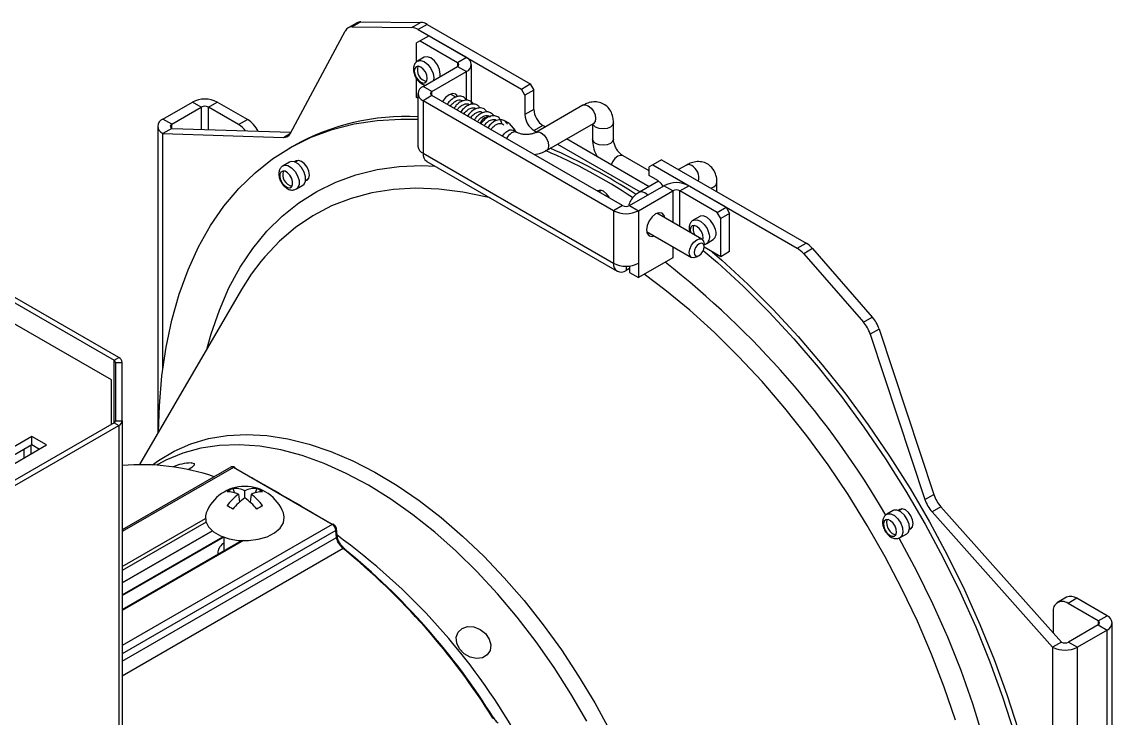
# Model space of a CAD drawing. Extents: x 17.1 to 113.1, y 3.8 to 84.5.
# Drawn here: x 29.7 to 36.22, y 14.69 to 18.85 of the extents above; entities that cross this region are included whole.
import ezdxf

# ---------------------------------------------------------------- set-up
doc = ezdxf.new("R2010")
doc.units = 0
doc.header["$MEASUREMENT"] = 0
doc.layers.add('OBJECT', color=7, linetype='CONTINUOUS')

msp = doc.modelspace()

# ---------------------------------------------------------------- linework, layer by layer
at = {"layer": 'OBJECT'}
for p, q in [((31.7047, 18.8422), (31.6517, 18.8117)), ((31.7282, 18.8481), (31.6752, 18.8175)), ((31.7282, 18.8481), (32.085, 18.8445)), ((32.0321, 18.8139), (32.085, 18.8445)), ((32.124, 18.8325), (32.071, 18.8019)), ((32.124, 18.8325), (32.7399, 18.4769)), ((31.3074, 18.1817), (31.6343, 18.7931)), ((31.6752, 18.8175), (32.0321, 18.8139)), ((32.071, 18.8019), (32.6869, 18.4464)), ((32.0823, 18.7341), (32.0611, 18.7219)), ((32.0611, 18.6092), (32.0611, 18.7219)), ((32.1354, 18.7648), (32.0823, 18.7341)), ((32.0823, 18.7341), (32.3051, 18.6056)), ((32.1354, 18.7648), (32.3581, 18.6362)), ((32.106, 18.636), (32.0671, 18.6136)), ((32.0996, 18.4625), (32.3051, 18.5811)), ((32.3051, 18.6056), (32.3581, 18.6362)), ((32.3051, 18.6056), (32.3051, 18.5811)), ((32.3051, 18.5811), (32.3581, 18.5504)), ((32.3888, 18.3553), (32.3888, 18.5933)), ((32.0611, 18.3953), (32.0611, 18.5086)), ((32.1527, 18.4319), (32.3581, 18.5504)), ((32.1636, 18.5125), (32.1624, 18.4987)), ((32.3581, 18.3796), (32.3581, 18.5504)), ((32.1527, 18.4319), (32.0996, 18.4625)), ((32.6869, 18.4464), (32.7399, 18.4769)), ((32.7081, 18.4096), (32.6869, 18.4464)), ((32.7399, 18.4769), (32.7611, 18.4402)), ((32.0689, 18.3908), (32.0611, 18.3953)), ((32.0689, 18.4196), (32.0689, 18.1053)), ((32.1527, 18.4074), (32.0996, 18.3768)), ((33.2381, 17.7195), (32.0996, 18.3768)), ((32.0996, 18.3768), (32.0996, 18.0624)), ((32.1527, 18.4074), (32.1527, 18.4319)), ((33.2911, 17.7502), (32.1527, 18.4074)), ((32.2946, 18.398), (32.2635, 18.416)), ((32.7611, 18.4402), (32.7081, 18.4096)), ((32.7081, 18.4096), (32.7081, 18.2937)), ((32.7611, 18.3242), (32.7611, 18.4402)), ((30.5444, 18.2664), (30.7212, 18.3685)), ((30.5973, 18.2358), (30.7742, 18.3379)), ((30.7742, 18.3379), (30.7212, 18.3685)), ((30.7742, 18.3379), (30.7742, 18.2056)), ((30.8166, 18.3379), (30.8696, 18.3685)), ((30.9969, 18.2338), (30.8166, 18.3379)), ((30.8166, 18.2042), (30.8166, 18.3379)), ((31.0499, 18.2644), (30.8696, 18.3685)), ((32.3758, 18.3511), (32.3673, 18.356)), ((32.7611, 18.3242), (32.7081, 18.2937)), ((33.0552, 18.3494), (32.7741, 18.1872)), ((30.5973, 18.2358), (30.5444, 18.2664)), ((30.9969, 18.2338), (31.0499, 18.2644)), ((32.5025, 18.278), (32.4886, 18.286)), ((30.5136, 18.2236), (30.5136, 16.388)), ((30.5973, 18.2114), (30.5444, 18.1808)), ((30.5444, 18.1808), (31.2652, 18.1573)), ((30.5444, 16.7788), (30.5444, 18.1808)), ((30.5973, 18.2114), (30.5973, 18.2358)), ((30.5973, 18.2114), (31.3109, 18.1881)), ((31.2652, 18.1573), (31.3074, 18.1817)), ((32.6132, 18.2395), (32.6494, 18.1981)), ((32.6598, 18.1872), (32.6368, 18.2004)), ((32.6494, 18.1981), (32.6451, 18.1957)), ((32.6494, 18.1932), (32.6494, 18.1981)), ((32.8162, 18.2287), (32.7633, 18.1981)), ((32.7633, 18.1981), (32.7782, 18.1895)), ((32.8311, 18.2201), (32.8162, 18.2287)), ((32.8366, 18.0789), (33.1177, 18.2412)), ((33.1123, 18.2381), (33.1123, 18.1463)), ((33.2373, 18.1463), (33.2373, 18.2443)), ((32.9032, 18.1174), (33.3969, 17.8323)), ((33.4499, 17.8629), (32.9562, 18.1479)), ((31.3232, 18.1059), (31.2978, 18.0912)), ((32.0996, 18.0624), (33.2381, 17.4052)), ((32.0996, 18.0624), (32.0996, 18.0624)), ((31.3017, 18.0103), (31.2629, 17.9879)), ((31.3105, 18.0135), (31.3017, 18.0103)), ((31.3537, 18.0202), (31.3355, 18.0096)), ((32.1214, 18.0143), (33.2598, 17.3571)), ((33.4506, 17.9572), (33.2944, 18.0473)), ((33.4718, 17.9933), (33.4506, 17.981)), ((33.5247, 18.0238), (33.4718, 17.9933)), ((33.4718, 17.9933), (34.3351, 17.4949)), ((33.5247, 18.0238), (34.3881, 17.5254)), ((33.6739, 17.9922), (33.6267, 17.965)), ((33.4506, 17.9287), (33.4506, 17.981)), ((33.5015, 17.8994), (33.4506, 17.9287)), ((31.3428, 17.8493), (31.3817, 17.8718)), ((31.398, 17.9013), (31.4162, 17.9119)), ((33.3335, 17.7502), (33.539, 17.8687)), ((33.507, 17.8959), (33.3928, 17.83)), ((33.592, 17.8381), (33.539, 17.8687)), ((33.6344, 17.8381), (33.6875, 17.8687)), ((33.9102, 17.7402), (33.6875, 17.8687)), ((33.856, 17.8326), (33.856, 17.8871)), ((33.1563, 17.828), (33.1596, 17.8415)), ((33.3866, 17.7195), (33.592, 17.8381)), ((33.592, 17.8381), (33.592, 17.649)), ((33.8572, 17.7095), (33.6344, 17.8381)), ((33.6344, 17.6245), (33.6344, 17.8381)), ((33.2911, 17.7502), (33.2381, 17.7195)), ((33.3335, 17.7502), (33.3866, 17.7195)), ((33.8572, 17.7095), (33.9102, 17.7402)), ((33.9102, 17.7402), (33.9314, 17.7034)), ((33.2381, 17.7195), (33.2381, 17.4052)), ((33.3866, 17.7195), (33.3866, 17.4052)), ((33.7661, 17.5485), (33.4974, 17.7036)), ((33.7535, 17.6849), (33.7146, 17.6625)), ((33.8784, 17.6728), (33.8572, 17.7095)), ((33.9314, 17.7034), (33.8784, 17.6728)), ((33.8784, 17.4442), (33.8784, 17.6728)), ((33.9314, 17.4748), (33.9314, 17.7034)), ((33.4349, 17.5954), (33.7036, 17.4403)), ((33.7946, 17.5239), (33.8335, 17.5464)), ((33.592, 17.5047), (33.592, 17.438)), ((33.779, 17.5036), (33.779, 17.5199)), ((33.8784, 17.4442), (33.779, 17.5016)), ((33.9314, 17.4748), (33.8784, 17.4442)), ((34.3351, 17.4949), (34.3881, 17.5254)), ((34.4271, 17.4925), (34.3741, 17.4619)), ((34.4271, 17.4925), (34.7839, 17.084)), ((33.592, 17.438), (33.3866, 17.3194)), ((33.3866, 17.4052), (33.3866, 17.3194)), ((33.7348, 17.4434), (33.749, 17.4515)), ((34.3741, 17.4619), (34.731, 17.0535)), ((33.3123, 17.3874), (33.3123, 17.3623)), ((33.3335, 17.3746), (33.3123, 17.3623)), ((33.3335, 17.3887), (33.3335, 17.3501)), ((33.3335, 17.3501), (33.3866, 17.3194)), ((29.4488, 17.2897), (30.2532, 16.8254)), ((30.2815, 16.8417), (29.4771, 17.3061)), ((30.2379, 16.7077), (29.3392, 17.2264)), ((31.0153, 17.249), (30.4055, 16.2024)), ((34.731, 17.0535), (34.7839, 17.084)), ((34.8249, 17.0123), (34.7719, 16.9818)), ((34.8249, 17.0123), (35.1517, 16.0236)), ((34.7719, 16.9818), (35.0987, 15.993)), ((30.2532, 16.8254), (30.2815, 16.8417)), ((30.2532, 16.4519), (30.2532, 16.8254)), ((30.262, 16.8131), (30.262, 16.4642)), ((30.262, 16.8131), (30.302, 16.8131)), ((30.302, 16.4642), (30.302, 16.8131)), ((30.2379, 16.4431), (30.2379, 16.7077)), ((30.2532, 16.4519), (28.0576, 15.1844)), ((28.0858, 15.1681), (30.2815, 16.4356)), ((30.2532, 16.4519), (30.2815, 16.4356)), ((30.262, 16.4642), (30.302, 16.4642)), ((30.2815, 16.4356), (30.2815, 10.9035)), ((30.302, 16.4642), (30.302, 10.9321)), ((29.7617, 16.3702), (29.0546, 15.962)), ((29.8501, 16.3192), (29.7617, 16.3702)), ((29.7617, 16.3212), (29.7617, 16.3702)), ((29.0971, 15.9375), (29.7617, 16.3212)), ((29.143, 15.911), (29.8501, 16.3192)), ((29.714, 16.2937), (29.714, 16.2406)), ((29.7564, 16.3182), (29.7564, 16.2651)), ((29.7617, 16.3212), (29.8077, 16.2947)), ((30.9514, 16.1868), (30.302, 15.8119)), ((30.9662, 16.1852), (30.302, 15.8018)), ((30.5154, 16.2031), (30.5079, 16.1988)), ((31.5564, 15.8445), (30.9662, 16.1852)), ((30.9627, 16.0588), (30.9735, 16.0332)), ((31.0344, 16.0025), (31.0344, 16.0463)), ((31.1061, 16.0588), (31.0953, 16.0332)), ((30.9965, 16.0244), (31.0026, 15.9774)), ((31.0723, 16.0244), (31.0662, 15.9774)), ((35.0987, 15.993), (35.1517, 16.0236)), ((34.8708, 15.905), (34.8749, 15.9069)), ((34.9097, 15.9275), (34.8709, 15.905)), ((34.9138, 15.9294), (34.9097, 15.9275)), ((34.9617, 15.9373), (34.9435, 15.9267)), ((35.1939, 15.9504), (35.141, 15.9199)), ((35.141, 15.9199), (35.8618, 15.1111)), ((35.1939, 15.9504), (35.9148, 15.1417)), ((30.302, 15.5924), (30.7985, 15.879)), ((30.8029, 15.8574), (30.302, 15.5682)), ((31.5564, 15.8445), (30.302, 15.1204)), ((31.5783, 15.8089), (30.302, 15.0721)), ((30.302, 15.4953), (30.8405, 15.8062)), ((30.841, 15.8058), (30.302, 15.4947)), ((30.302, 15.4247), (30.902, 15.7711)), ((30.302, 15.42), (30.907, 15.7692)), ((31.5825, 15.7669), (31.5783, 15.8089)), ((31.5869, 15.7738), (31.5868, 15.7742)), ((34.9508, 15.7665), (34.9897, 15.7889)), ((35.006, 15.8185), (35.0242, 15.829)), ((30.302, 15.0277), (31.5825, 15.7669)), ((31.0176, 15.748), (30.302, 15.3349)), ((31.0259, 15.7477), (30.302, 15.3298)), ((30.9094, 15.7683), (30.9094, 15.6855)), ((31.6221, 15.7001), (30.302, 14.938)), ((35.9442, 15.4091), (35.8912, 15.3785)), ((36.0067, 15.4029), (35.9537, 15.3723)), ((36.187, 15.2988), (36.0067, 15.4029)), ((35.8653, 15.3213), (35.8653, 15.1971)), ((36.134, 15.2682), (35.9537, 15.3723)), ((36.134, 15.2682), (36.187, 15.2988)), ((36.134, 15.2682), (36.134, 15.2438)), ((36.2177, 11.6632), (36.2177, 15.256)), ((36.134, 15.2438), (35.9572, 15.1417)), ((36.187, 15.2132), (36.0102, 15.1111)), ((36.134, 15.2438), (36.187, 15.2132)), ((36.187, 11.6204), (36.187, 15.2132)), ((35.9148, 15.1417), (35.8618, 15.1111)), ((35.9572, 15.1417), (36.0102, 15.1111)), ((35.8618, 15.1111), (35.8618, 11.5183)), ((36.0102, 11.5183), (36.0102, 15.1111))]:
    msp.add_line(p, q, dxfattribs=at)
at = {"layer": 'OBJECT', "flags": 128}
for points in [[(32.2013, 18.5212), (32.2025, 18.5349), (32.198, 18.5625), (32.1855, 18.5907), (32.167, 18.6153), (32.1453, 18.6325), (32.1237, 18.6397), (32.106, 18.636)], [(32.0473, 18.5541), (32.0504, 18.5352), (32.059, 18.5158), (32.0717, 18.4989), (32.0866, 18.487), (32.1015, 18.4821), (32.114, 18.4848), (32.1223, 18.4947), (32.125, 18.5103), (32.1219, 18.5293), (32.1133, 18.5487), (32.1006, 18.5656), (32.0857, 18.5774), (32.0708, 18.5824), (32.0583, 18.5797), (32.05, 18.5697), (32.0473, 18.5541)], [(32.067, 18.6136), (32.0848, 18.6172), (32.1064, 18.61), (32.1281, 18.5928), (32.1466, 18.5683), (32.1591, 18.54), (32.1636, 18.5125)], [(32.3065, 18.4023), (32.2946, 18.4159), (32.2767, 18.4194), (32.2556, 18.4121), (32.2345, 18.395), (32.2166, 18.3709), (32.2164, 18.3706)], [(33.0552, 18.3494), (33.0695, 18.3522), (33.0864, 18.3463)], [(33.0864, 18.3463), (33.1033, 18.3327), (33.1177, 18.3133), (33.1272, 18.2913), (33.1306, 18.2698), (33.1272, 18.2522), (33.1177, 18.2412), (33.1177, 18.2412)], [(30.519, 16.3972), (30.5239, 16.554), (30.5387, 16.7319), (30.5633, 16.9028), (30.5977, 17.066), (30.6416, 17.2208), (30.695, 17.3668), (30.7576, 17.5034), (30.8293, 17.6301), (30.9096, 17.7463), (30.9984, 17.8517), (31.0954, 17.9459), (31.2, 18.0285), (31.312, 18.0993), (31.431, 18.1579), (31.5564, 18.2041), (31.6879, 18.2378), (31.8249, 18.2589), (31.967, 18.2672), (32.0689, 18.2654)], [(32.5742, 18.1641), (32.5749, 18.1653), (32.5839, 18.1783), (32.5944, 18.1892), (32.6056, 18.1973), (32.6168, 18.2021), (32.6272, 18.2033), (32.6363, 18.2007), (32.6368, 18.2004)], [(32.6598, 18.1872), (32.6455, 18.1899), (32.6286, 18.1841)], [(32.7746, 18.1875), (32.7884, 18.1899), (32.8053, 18.1841)], [(32.8053, 18.1841), (32.8223, 18.1704), (32.8366, 18.1511), (32.8462, 18.129), (32.8495, 18.1075), (32.8462, 18.0899), (32.8366, 18.0789), (32.8366, 18.0789)], [(33.2373, 18.2442), (33.2325, 18.2304), (33.219, 18.2187), (33.1987, 18.2109), (33.1748, 18.2082), (33.1509, 18.2109), (33.1306, 18.2187), (33.1171, 18.2304), (33.1131, 18.2385)], [(33.2373, 18.1463), (33.2325, 18.1325), (33.219, 18.1208), (33.1987, 18.1129), (33.1748, 18.1102), (33.1509, 18.1129), (33.1306, 18.1208), (33.1171, 18.1325), (33.1123, 18.1463)], [(33.2944, 18.0473), (33.2801, 18.0501), (33.2632, 18.0442), (33.2463, 18.0306), (33.2319, 18.0112), (33.2238, 17.9934)], [(30.8102, 16.8969), (30.8337, 16.9827), (30.8821, 17.1248), (30.9397, 17.2578), (31.0063, 17.3809), (31.0817, 17.4938), (31.1655, 17.596), (31.2574, 17.6871), (31.3571, 17.7667), (31.464, 17.8345), (31.5779, 17.8903), (31.6982, 17.9337), (31.8245, 17.9646), (31.9562, 17.9829), (32.0928, 17.9886), (32.1699, 17.9863)], [(31.2629, 17.9879), (31.2716, 17.9911), (31.292, 17.989), (31.3141, 17.9761), (31.3345, 17.9545), (31.35, 17.9275), (31.3584, 17.899), (31.3583, 17.8736), (31.3498, 17.855), (31.3425, 17.8491)], [(31.3817, 17.8718), (31.3886, 17.8775), (31.3972, 17.8961), (31.3973, 17.9215), (31.3889, 17.9499), (31.3734, 17.977), (31.353, 17.9986), (31.3309, 18.0114), (31.3105, 18.0135)], [(31.3977, 17.8989), (31.4069, 17.9019), (31.4171, 17.9136), (31.4207, 17.9323), (31.4171, 17.9552), (31.4069, 17.9787), (31.3916, 17.9992), (31.3736, 18.0138), (31.3556, 18.02), (31.3404, 18.0171), (31.3332, 18.0106)], [(33.7051, 17.9892), (33.6882, 17.995), (33.6739, 17.9922)], [(31.3034, 17.8567), (31.3142, 17.8628), (31.32, 17.8756), (31.3201, 17.8931), (31.3144, 17.9126), (31.3037, 17.9312), (31.2897, 17.9461), (31.2745, 17.9549), (31.2605, 17.9564), (31.2497, 17.9502), (31.2438, 17.9375), (31.2438, 17.92), (31.2495, 17.9004), (31.2602, 17.8818), (31.2742, 17.867), (31.2894, 17.8582), (31.3034, 17.8567)], [(33.5352, 17.8666), (33.5226, 17.8823), (33.5015, 17.8994)], [(33.8188, 17.8541), (33.8377, 17.8616), (33.8513, 17.8733), (33.856, 17.8871), (33.856, 17.8871)], [(32.5001, 17.7957), (32.483, 17.8001), (32.3372, 17.8307), (32.1947, 17.8487), (32.0561, 17.8539), (31.922, 17.8463), (31.793, 17.826), (31.6695, 17.793), (31.5522, 17.7474), (31.4414, 17.6895), (31.3377, 17.6195), (31.2415, 17.5377), (31.1532, 17.4445), (31.1295, 17.4158)], [(33.2138, 17.7948), (33.2109, 17.8001), (33.1956, 17.8207), (33.1776, 17.8352), (33.1596, 17.8415), (33.1444, 17.8385), (33.1415, 17.8365)], [(33.4241, 17.8269), (33.4071, 17.8328), (33.3928, 17.83), (33.3928, 17.83)], [(33.4416, 17.8126), (33.441, 17.8132), (33.4241, 17.8269)], [(33.544, 17.6767), (33.5404, 17.6898), (33.5285, 17.7036), (33.5106, 17.7071), (33.4895, 17.6997), (33.4684, 17.6827), (33.4505, 17.6586), (33.4385, 17.631), (33.4343, 17.6042)], [(33.715, 17.6627), (33.717, 17.6637), (33.736, 17.6656), (33.7579, 17.6565), (33.7792, 17.6378), (33.7969, 17.6123), (33.808, 17.5838)], [(33.8469, 17.6063), (33.8358, 17.6347), (33.8181, 17.6602), (33.7968, 17.679), (33.7749, 17.6881), (33.7559, 17.6861), (33.7535, 17.6849)], [(33.4343, 17.6042), (33.4385, 17.5823), (33.4505, 17.5685), (33.4684, 17.565), (33.4816, 17.5684)], [(33.7705, 17.5452), (33.7725, 17.5561), (33.7704, 17.5747), (33.7627, 17.5942), (33.7506, 17.6118), (33.7359, 17.6247), (33.7209, 17.6309), (33.7078, 17.6296), (33.6987, 17.6209), (33.6949, 17.6061), (33.6967, 17.5886)], [(33.7348, 17.4434), (33.7348, 17.4434), (33.7179, 17.4375), (33.7036, 17.4403), (33.694, 17.4513), (33.6906, 17.4689), (33.694, 17.4904), (33.7036, 17.5124), (33.7179, 17.5318), (33.7348, 17.5454), (33.7348, 17.5454)], [(33.7348, 17.5454), (33.7517, 17.5513), (33.7661, 17.5485), (33.7757, 17.5375), (33.779, 17.5199)], [(33.749, 17.5209), (33.7375, 17.5117), (33.7277, 17.4985), (33.7212, 17.4835), (33.7189, 17.4689), (33.7212, 17.4569), (33.7277, 17.4494), (33.7375, 17.4475), (33.749, 17.4515), (33.7605, 17.4608), (33.7702, 17.474), (33.7767, 17.489), (33.779, 17.5036), (33.7767, 17.5155), (33.7702, 17.523), (33.7605, 17.5249), (33.749, 17.5209)], [(33.7743, 17.4823), (33.8592, 17.409), (34.0146, 17.2657), (34.1669, 17.1135), (34.3155, 16.9528), (34.4599, 16.7841), (34.5995, 16.6083), (34.7338, 16.4258), (34.8623, 16.2374), (34.9846, 16.0438), (35.1001, 15.8457), (35.2085, 15.6439), (35.3094, 15.439), (35.4023, 15.2319), (35.4869, 15.0233), (35.5629, 14.814), (35.6301, 14.6048)], [(33.827, 17.4738), (33.8847, 17.4237), (34.0401, 17.2804), (34.1924, 17.1282), (34.341, 16.9674), (34.4854, 16.7988), (34.625, 16.623), (34.7593, 16.4405), (34.8878, 16.2521), (35.0101, 16.0585), (35.1256, 15.8604), (35.234, 15.6586), (35.3348, 15.4537), (35.4277, 15.2466), (35.5123, 15.038), (35.5884, 14.8287), (35.6555, 14.6195)], [(31.1295, 17.4158), (31.0731, 17.3401), (31.0153, 17.249)], [(35.2808, 14.6748), (35.2138, 14.8723), (35.1381, 15.0695), (35.0538, 15.2656), (34.9615, 15.4597), (34.8615, 15.6511), (34.7542, 15.839), (34.6401, 16.0225), (34.5196, 16.2009), (34.3933, 16.3735), (34.2617, 16.5394), (34.1253, 16.6981), (33.9846, 16.8489), (33.8404, 16.9911), (33.6932, 17.1241), (33.5436, 17.2473), (33.4214, 17.3395)], [(30.4828, 16.2005), (30.519, 16.2269), (30.6119, 16.2825), (30.7115, 16.326), (30.8173, 16.3572), (30.9288, 16.3759), (31.0452, 16.3819), (31.166, 16.3754), (31.2905, 16.3561), (31.4181, 16.3244), (31.5479, 16.2804), (31.6794, 16.2242), (31.8118, 16.1563), (31.9444, 16.0769), (32.0764, 15.9865), (32.2072, 15.8857), (32.336, 15.7749), (32.4621, 15.6548), (32.5848, 15.526), (32.7035, 15.3892), (32.8176, 15.2452), (32.9263, 15.0948), (33.029, 14.9387), (33.1254, 14.7778), (33.2147, 14.6131)], [(33.0775, 14.6686), (32.9834, 14.8316), (32.8825, 14.99), (32.7755, 15.143), (32.6628, 15.2898), (32.5452, 15.4295), (32.4233, 15.5613), (32.2977, 15.6846), (32.1692, 15.7985), (32.0385, 15.9025), (31.9062, 15.9961), (31.7733, 16.0786), (31.6403, 16.1496), (31.5081, 16.2087), (31.3774, 16.2556), (31.2489, 16.29), (31.1233, 16.3118), (31.0014, 16.3207), (30.8838, 16.3168), (30.7711, 16.3001), (30.6641, 16.2707), (30.5632, 16.2287), (30.5154, 16.2031)], [(30.7137, 16.212), (30.7167, 16.212), (30.7309, 16.2085), (30.7313, 16.1993), (30.7178, 16.1856), (30.6958, 16.1712)], [(30.8039, 15.9131), (30.7994, 15.8967), (30.8013, 15.8626), (30.8178, 15.8298), (30.8479, 15.8004), (30.8897, 15.7762), (30.9407, 15.7589), (30.9975, 15.7493), (31.0566, 15.7483), (31.1143, 15.7557), (31.167, 15.7712), (31.2114, 15.7938), (31.2447, 15.822), (31.2647, 15.8542), (31.2703, 15.8882), (31.2649, 15.9131)], [(34.8749, 15.9069), (34.8944, 15.9078), (34.9163, 15.8976), (34.9375, 15.878), (34.9545, 15.852), (34.965, 15.8235), (34.9672, 15.7969), (34.9608, 15.7762), (34.9508, 15.7664)], [(34.9897, 15.7889), (34.9997, 15.7987), (35.006, 15.8194), (35.0039, 15.846), (34.9934, 15.8745), (34.9764, 15.9005), (34.9552, 15.9201), (34.9333, 15.9302), (34.9138, 15.9294)], [(35.0057, 15.8161), (35.0149, 15.819), (35.0251, 15.8308), (35.0287, 15.8495), (35.0251, 15.8723), (35.0149, 15.8958), (34.9996, 15.9164), (34.9816, 15.9309), (34.9636, 15.9372), (34.9484, 15.9342), (34.9412, 15.9277)], [(34.9146, 15.7747), (34.9242, 15.7827), (34.9286, 15.797), (34.9271, 15.8153), (34.92, 15.8349), (34.9082, 15.8527), (34.8937, 15.8662), (34.8786, 15.8732), (34.8652, 15.8726), (34.8556, 15.8646), (34.8512, 15.8504), (34.8527, 15.8321), (34.8599, 15.8125), (34.8716, 15.7946), (34.8862, 15.7812), (34.9013, 15.7742), (34.9146, 15.7747)], [(34.8725, 15.8739), (34.8686, 15.8604), (34.8701, 15.8421), (34.8773, 15.8225), (34.889, 15.8046), (34.9035, 15.7912), (34.9186, 15.7842), (34.9247, 15.7835)], [(31.5868, 15.7742), (31.5839, 15.8036), (31.5826, 15.8162)], [(34.9439, 15.7639), (34.9456, 15.7609), (35.049, 15.5678), (35.1448, 15.3718), (35.2327, 15.1736), (35.3123, 14.974), (35.3833, 14.7739), (35.4455, 14.5741), (35.4985, 14.3752), (35.5422, 14.1783), (35.5763, 13.984), (35.6008, 13.7931), (35.6156, 13.6064), (35.6205, 13.4246)], [(31.6221, 15.7001), (31.624, 15.701), (31.6258, 15.7016), (31.6274, 15.7017), (31.6287, 15.7014), (31.6298, 15.7006), (31.6305, 15.6995), (31.6309, 15.698), (31.6309, 15.6962)], [(32.4829, 15.0645), (32.4541, 15.0477), (32.4183, 15.0432), (32.3801, 15.0517), (32.3449, 15.072), (32.3172, 15.1013), (32.3009, 15.1357), (32.2982, 15.1706), (32.3095, 15.2012), (32.3331, 15.2234), (32.366, 15.2342), (32.4036, 15.2321), (32.441, 15.2175), (32.473, 15.1923), (32.4953, 15.1598), (32.505, 15.1246), (32.5006, 15.0913), (32.4829, 15.0645)], [(32.517, 14.6866), (32.5188, 14.6876), (32.5203, 14.6885), (32.5215, 14.689), (32.5223, 14.6893), (32.5227, 14.6894), (32.5226, 14.6891), (32.5221, 14.6886), (32.5212, 14.6879)]]:
    msp.add_lwpolyline(points, dxfattribs=at)
at = {"layer": 'OBJECT'}
for centre, radius, start, end in [((31.727, 18.8025), 0.0456, 88.55242, 119.38894), ((32.0813, 18.7635), 0.0811, 58.26759, 87.39289), ((31.6739, 18.7732), 0.0443, 88.26391, 153.31993), ((32.0284, 18.7329), 0.0811, 58.26759, 87.39289), ((32.1344, 18.5601), 0.0693, 161.15684, 258.8378), ((32.3004, 18.5933), 0.0131, 290.78409, 69.21397), ((32.3418, 18.5933), 0.0458, 290.78335, 69.2163), ((32.1159, 18.4196), 0.0458, 110.78348, 249.21728), ((30.7954, 18.2254), 0.1612, 62.60993, 117.39026), ((32.1573, 18.4196), 0.0131, 110.78463, 249.21731), ((30.7954, 18.297), 0.0461, 62.61112, 117.38952), ((32.8808, 18.3297), 0.1199, 182.60554, 237.39446), ((30.5606, 18.2236), 0.0458, 110.78363, 249.21692), ((30.9501, 18.1072), 0.1862, 27.96738, 57.6104), ((32.003, 16.8875), 1.3951, 87.29143, 119.1577), ((32.4976, 18.2186), 0.0622, 93.15436, 158.29062), ((32.5731, 18.2006), 0.0559, 44.15607, 75.84931), ((32.8279, 18.2991), 0.1199, 182.60554, 237.39446), ((30.602, 18.2236), 0.0131, 110.78519, 249.21675), ((30.9123, 18.0941), 0.1633, 39.02483, 58.81664), ((31.2677, 18.2017), 0.0445, 266.74809, 333.26241), ((32.6792, 18.1048), 0.094, 122.56132, 150.73641), ((32.1214, 18.1105), 0.0528, 185.6959, 245.62614), ((32.1484, 18.0555), 0.0492, 171.94323, 236.74448), ((31.5087, 15.0055), 3.3458, 56.59476, 66.71607), ((31.535, 15.0226), 3.3433, 56.73139, 66.65835), ((33.6614, 17.9141), 0.0869, 347.9242, 59.76124), ((31.3297, 17.9341), 0.069, 160.86312, 259.13149), ((33.6132, 17.7255), 0.1614, 62.60977, 117.39036), ((33.6132, 17.7972), 0.0461, 62.61104, 117.38961), ((33.3123, 17.7911), 0.0461, 242.60952, 297.38983), ((33.3123, 17.8628), 0.1614, 242.60939, 297.39037), ((33.775, 17.6101), 0.0624, 160.08716, 217.76585), ((33.7998, 17.5854), 0.0516, 310.83798, 23.91632), ((33.7608, 17.5629), 0.0517, 311.05209, 23.88356), ((34.2543, 17.3597), 0.1575, 40.45535, 59.10879), ((34.3073, 17.3903), 0.1575, 40.45535, 59.10879), ((33.2834, 17.3978), 0.0459, 170.78529, 309.2032), ((33.3123, 17.5485), 0.1614, 242.60939, 297.39037), ((30.2781, 13.2257), 5.3098, 30.2426, 52.02272), ((34.6241, 16.9452), 0.2118, 18.49177, 40.98379), ((34.5711, 16.9146), 0.2118, 18.49177, 40.98379), ((30.247, 16.8116), 0.0151, 5.69325, 65.62616), ((30.267, 16.8096), 0.0352, 5.69543, 65.62475), ((30.247, 16.4657), 0.0151, 294.37277, 354.30454), ((30.267, 16.4677), 0.0352, 294.3753, 354.30468), ((30.4139, 14.8348), 1.3667, 71.3028, 94.6944), ((30.7191, 15.9321), 0.28, 91.09911, 114.02839), ((30.9706, 16.1796), 0.00711, 64.70297, 127.7484), ((30.9697, 16.1803), 0.00694, 359.3661, 55.81217), ((31.0344, 15.8254), 0.2466, 20.83602, 159.16398), ((31.0273, 15.9072), 0.1648, 113.0749, 126.91972), ((30.9345, 15.9005), 0.1385, 63.41289, 92.5892), ((30.976, 15.9233), 0.1361, 64.60639, 95.62233), ((31.0928, 15.9233), 0.1361, 84.3773, 115.39383), ((31.1343, 15.9005), 0.1385, 87.41054, 116.587), ((31.0415, 15.9072), 0.1648, 53.08081, 66.92456), ((31.1815, 15.7714), 0.3134, 126.16309, 143.88427), ((31.2515, 15.6957), 0.3759, 125.28495, 140.21375), ((30.8172, 15.6957), 0.3759, 39.78663, 54.71504), ((30.8873, 15.7713), 0.3134, 36.11622, 53.83658), ((35.2994, 16.0601), 0.2116, 198.48465, 221.51543), ((35.3523, 16.0907), 0.2116, 198.48465, 221.51543), ((30.3045, 14.8359), 1.2822, 59.11516, 60.89021), ((31.7646, 14.8353), 1.2829, 119.11027, 120.88435), ((31.5607, 15.8386), 0.00736, 62.12935, 126.24503), ((31.5746, 15.816), 0.008, 297.41282, 2.19181), ((31.5787, 15.7742), 0.00818, 297.86694, 357.29431), ((29.3349, 12.6775), 3.8327, 29.78507, 54.081), ((29.0175, 12.4984), 4.1273, 32.01678, 50.87088), ((29.0394, 12.5108), 4.1064, 32.01679, 50.87087), ((35.9192, 15.33), 0.0546, 50.7965, 189.21402), ((35.9701, 15.3518), 0.0629, 54.38217, 114.30718), ((36.1294, 15.256), 0.0131, 290.7844, 69.21366), ((36.1708, 15.256), 0.0458, 290.78341, 69.21604), ((35.936, 15.1826), 0.0461, 242.60965, 297.3897), ((35.936, 15.2542), 0.1612, 242.6095, 297.39031)]:
    msp.add_arc(centre, radius, start, end, dxfattribs=at)
for points, knots in [([(32.0675, 18.6127), (32.065, 18.6115), (32.0566, 18.6075), (32.0474, 18.594), (32.0412, 18.5748), (32.0416, 18.5511), (32.0498, 18.524), (32.0665, 18.4977), (32.0879, 18.4776), (32.1046, 18.4723), (32.1123, 18.4698)], [0, 0, 0, 0, 0.048252, 0.157317, 0.266981, 0.395214, 0.545972, 0.70208, 0.862232, 1, 1, 1, 1]), ([(32.359, 18.3797), (32.3573, 18.3828), (32.3536, 18.3893), (32.3443, 18.3967), (32.3292, 18.4037), (32.31, 18.4039), (32.2891, 18.397), (32.2692, 18.3843), (32.2527, 18.3692), (32.2457, 18.3578), (32.2439, 18.3547)], [0, 0, 0, 0, 0.080263, 0.170727, 0.279631, 0.468564, 0.597402, 0.751354, 0.933205, 1, 1, 1, 1]), ([(32.2627, 18.3438), (32.2652, 18.3474), (32.2721, 18.3576), (32.2876, 18.3707), (32.3051, 18.3801), (32.3203, 18.382), (32.3296, 18.3803), (32.3334, 18.3761), (32.3348, 18.3745)], [0, 0, 0, 0, 0.115555, 0.3292332, 0.5441407, 0.7195659, 0.8946507, 1, 1, 1, 1]), ([(32.3997, 18.3558), (32.3987, 18.3579), (32.395, 18.3659), (32.3819, 18.3759), (32.3617, 18.3815), (32.3398, 18.378), (32.3185, 18.3675), (32.2986, 18.3518), (32.2886, 18.3378), (32.2841, 18.3315)], [0, 0, 0, 0, 0.052407, 0.199443, 0.372656, 0.533843, 0.685333, 0.85938, 1, 1, 1, 1]), ([(32.3051, 18.3232), (32.3085, 18.3277), (32.3169, 18.3387), (32.3334, 18.3508), (32.3496, 18.3577), (32.3637, 18.3583), (32.3715, 18.3566), (32.375, 18.3521), (32.3758, 18.3511)], [0, 0, 0, 0, 0.151661, 0.376185, 0.573153, 0.725187, 0.939144, 1, 1, 1, 1]), ([(32.4399, 18.3331), (32.4366, 18.338), (32.4296, 18.3485), (32.4117, 18.3565), (32.3908, 18.3573), (32.3683, 18.35), (32.346, 18.3343), (32.3305, 18.3191), (32.3251, 18.3095), (32.3244, 18.3082)], [0, 0, 0, 0, 0.135773, 0.289678, 0.444722, 0.614454, 0.792847, 0.973713, 1, 1, 1, 1]), ([(32.3434, 18.2973), (32.3441, 18.2985), (32.349, 18.3066), (32.3621, 18.3192), (32.379, 18.3304), (32.3946, 18.3352), (32.4076, 18.3348), (32.4134, 18.3304), (32.4165, 18.328)], [0, 0, 0, 0, 0.039634, 0.250617, 0.460331, 0.61532, 0.791267, 1, 1, 1, 1]), ([(32.48, 18.3097), (32.479, 18.3118), (32.4748, 18.3212), (32.4608, 18.3302), (32.4411, 18.3345), (32.4196, 18.3313), (32.3959, 18.3189), (32.376, 18.3017), (32.3678, 18.2888), (32.3652, 18.2847)], [0, 0, 0, 0, 0.051518, 0.232351, 0.368052, 0.523133, 0.718096, 0.909259, 1, 1, 1, 1]), ([(32.384, 18.2738), (32.3863, 18.2772), (32.3932, 18.2876), (32.4081, 18.3001), (32.4244, 18.3091), (32.4398, 18.3123), (32.4501, 18.3109), (32.4551, 18.306), (32.4567, 18.3044)], [0, 0, 0, 0, 0.107637, 0.32879, 0.507778, 0.659369, 0.885836, 1, 1, 1, 1]), ([(33.2373, 18.2443), (33.2369, 18.2529), (33.236, 18.2744), (33.2266, 18.306), (33.2071, 18.3362), (33.1792, 18.3585), (33.1456, 18.3701), (33.11, 18.3703), (33.0797, 18.3624), (33.062, 18.353), (33.0552, 18.3494)], [0, 0, 0, 0, 0.095824, 0.239927, 0.374687, 0.506227, 0.644627, 0.77738, 0.913637, 1, 1, 1, 1]), ([(32.5217, 18.286), (32.5193, 18.2895), (32.5143, 18.297), (32.5014, 18.3066), (32.4845, 18.3111), (32.4637, 18.3088), (32.4419, 18.2992), (32.4204, 18.2825), (32.4098, 18.2678), (32.4053, 18.2616)], [0, 0, 0, 0, 0.097511, 0.20391, 0.369458, 0.49896, 0.672291, 0.859112, 1, 1, 1, 1]), ([(32.4242, 18.2506), (32.4282, 18.256), (32.4368, 18.2675), (32.4527, 18.2795), (32.4686, 18.2871), (32.4832, 18.2887), (32.4919, 18.2867), (32.496, 18.2825), (32.4971, 18.2814)], [0, 0, 0, 0, 0.174572, 0.375673, 0.538594, 0.716291, 0.927056, 1, 1, 1, 1]), ([(32.5696, 18.2392), (32.5696, 18.2397), (32.5696, 18.2465), (32.5644, 18.2595), (32.5547, 18.2745), (32.5409, 18.2831), (32.5268, 18.2871), (32.51, 18.2867), (32.4891, 18.2797), (32.4674, 18.2646), (32.4516, 18.2489), (32.4462, 18.2394), (32.4456, 18.2383)], [0, 0, 0, 0, 0.007954, 0.1145, 0.259633, 0.350021, 0.430783, 0.548928, 0.669588, 0.827067, 0.979552, 1, 1, 1, 1]), ([(32.4647, 18.2272), (32.4658, 18.229), (32.4709, 18.2374), (32.4841, 18.2497), (32.5013, 18.261), (32.5176, 18.2655), (32.5296, 18.2643), (32.5349, 18.2604), (32.5373, 18.2586)], [0, 0, 0, 0, 0.0552827, 0.2667341, 0.4643546, 0.650309, 0.8406266, 1, 1, 1, 1]), ([(32.6032, 18.2368), (32.6018, 18.2396), (32.5982, 18.2472), (32.5888, 18.2555), (32.5737, 18.2631), (32.5558, 18.2642), (32.5354, 18.2588), (32.5147, 18.2469), (32.4966, 18.231), (32.4888, 18.2186), (32.4866, 18.215)], [0, 0, 0, 0, 0.069166, 0.18433, 0.287994, 0.455477, 0.577064, 0.736285, 0.923313, 1, 1, 1, 1]), ([(32.5052, 18.2039), (32.5083, 18.2083), (32.5163, 18.2196), (32.5331, 18.2329), (32.5505, 18.241), (32.5658, 18.2419), (32.5752, 18.2389), (32.5796, 18.2331), (32.5812, 18.231)], [0, 0, 0, 0, 0.134986, 0.338402, 0.535638, 0.690721, 0.88801, 1, 1, 1, 1]), ([(32.7741, 18.1872), (32.7715, 18.1858), (32.765, 18.1824), (32.7486, 18.1772), (32.7257, 18.174), (32.7001, 18.1746), (32.6775, 18.1792), (32.6651, 18.1842), (32.6606, 18.1867), (32.6598, 18.1872)], [0, 0, 0, 0, 0.1031224, 0.260952, 0.4346318, 0.620143, 0.807627, 0.9640253, 1, 1, 1, 1]), ([(33.1177, 18.2412), (33.1198, 18.2423), (33.1249, 18.2448), (33.1257, 18.2448), (33.1261, 18.2448)], [0, 0, 0, 0, 0.421075, 1, 1, 1, 1]), ([(33.1123, 18.1463), (33.1127, 18.1378), (33.1137, 18.1147), (33.122, 18.0788), (33.1344, 18.0531), (33.1398, 18.0419)], [0, 0, 0, 0, 0.244935, 0.670221, 1, 1, 1, 1]), ([(33.2944, 18.0473), (33.292, 18.0489), (33.2858, 18.0528), (33.2731, 18.0644), (33.2588, 18.0826), (33.2465, 18.1051), (33.2392, 18.1269), (33.2374, 18.1403), (33.2373, 18.1453), (33.2373, 18.1463)], [0, 0, 0, 0, 0.103119, 0.260953, 0.434627, 0.620133, 0.807616, 0.964024, 1, 1, 1, 1]), ([(32.7648, 18.054), (32.779, 18.057), (32.8049, 18.0624), (32.8267, 18.0738), (32.8366, 18.0789)], [0, 0, 0, 0, 0.550752, 1, 1, 1, 1]), ([(31.2632, 17.9873), (31.2619, 17.9867), (31.2544, 17.9839), (31.2452, 17.9717), (31.2377, 17.9533), (31.2368, 17.9303), (31.2433, 17.9038), (31.2584, 17.8768), (31.2794, 17.8555), (31.3021, 17.844), (31.3243, 17.8415), (31.3365, 17.8467), (31.3422, 17.8492)], [0, 0, 0, 0, 0.020599, 0.113894, 0.203823, 0.306627, 0.429355, 0.559221, 0.691104, 0.8132, 0.913163, 1, 1, 1, 1]), ([(33.856, 17.8871), (33.8556, 17.8957), (33.8547, 17.9172), (33.8453, 17.9488), (33.8258, 17.979), (33.7979, 18.0013), (33.7643, 18.0129), (33.7287, 18.0132), (33.6984, 18.0052), (33.6807, 17.9959), (33.6739, 17.9922)], [0, 0, 0, 0, 0.095824, 0.239927, 0.374687, 0.506227, 0.644627, 0.77738, 0.913637, 1, 1, 1, 1]), ([(33.3928, 17.83), (33.3855, 17.8254), (33.3673, 17.8138), (33.3453, 17.7897), (33.3308, 17.7657), (33.329, 17.7512), (33.3287, 17.7482)], [0, 0, 0, 0, 0.2344414, 0.5869789, 0.9166529, 1, 1, 1, 1]), ([(33.7155, 17.6623), (33.7145, 17.662), (33.7073, 17.6594), (33.6978, 17.6477), (33.69, 17.6296), (33.6881, 17.61), (33.6917, 17.5965), (33.6933, 17.5905)], [0, 0, 0, 0, 0.040877, 0.28705, 0.521934, 0.787265, 1, 1, 1, 1]), ([(33.779, 17.519), (33.7842, 17.5195), (33.7901, 17.5202), (33.7942, 17.5239), (33.7946, 17.5243)], [0, 0, 0, 0, 0.897331, 1, 1, 1, 1]), ([(30.9734, 16.1857), (30.972, 16.1866), (30.9681, 16.189), (30.9611, 16.1897), (30.9548, 16.189), (30.9522, 16.187), (30.9515, 16.1865)], [0, 0, 0, 0, 0.220517, 0.574398, 0.900508, 1, 1, 1, 1]), ([(30.9662, 16.1852), (30.9638, 16.1863), (30.9591, 16.1884), (30.954, 16.1885), (30.9521, 16.1869), (30.9516, 16.1865)], [0, 0, 0, 0, 0.429312, 0.858621, 1, 1, 1, 1]), ([(31.0657, 16.1299), (31.0717, 16.1265), (31.1921, 16.0584), (31.3596, 15.9618), (31.5193, 15.8676), (31.5671, 15.8394)], [0, 0, 0, 0, 0.03573, 0.711435, 1, 1, 1, 1]), ([(34.8714, 15.9041), (34.8677, 15.9021), (34.8585, 15.897), (34.8495, 15.8818), (34.8445, 15.8617), (34.8464, 15.8372), (34.8564, 15.8098), (34.8745, 15.7841), (34.8969, 15.7664), (34.9199, 15.7593), (34.9387, 15.7599), (34.9473, 15.7654), (34.9502, 15.7672)], [0, 0, 0, 0, 0.058943, 0.148658, 0.241837, 0.352712, 0.480069, 0.609873, 0.744999, 0.856003, 0.950906, 1, 1, 1, 1]), ([(31.5783, 15.8089), (31.5779, 15.8117), (31.5771, 15.8175), (31.5731, 15.8268), (31.5674, 15.8352), (31.5615, 15.8412), (31.5577, 15.8436), (31.5564, 15.8445)], [0, 0, 0, 0, 0.218544, 0.4370924, 0.6555096, 0.8737276, 1, 1, 1, 1]), ([(31.5822, 15.8162), (31.5822, 15.8178), (31.5819, 15.8228), (31.5779, 15.8311), (31.5717, 15.8399), (31.5663, 15.8433), (31.5639, 15.8448)], [0, 0, 0, 0, 0.141539, 0.440162, 0.755955, 1, 1, 1, 1]), ([(31.6278, 15.7029), (31.6256, 15.7046), (31.6182, 15.7103), (31.606, 15.7256), (31.5943, 15.746), (31.588, 15.7636), (31.5875, 15.7714), (31.5874, 15.7737)], [0, 0, 0, 0, 0.10922, 0.362574, 0.625, 0.887751, 1, 1, 1, 1]), ([(30.9094, 15.7316), (30.9052, 15.729), (30.8888, 15.7189), (30.8769, 15.6961), (30.8705, 15.6758), (30.8758, 15.6662), (30.8758, 15.6662)], [0, 0, 0, 0, 0.143916, 0.570252, 0.997187, 1, 1, 1, 1]), ([(31.6221, 15.7001), (31.6173, 15.7044), (31.6077, 15.713), (31.5955, 15.7304), (31.5861, 15.7492), (31.5837, 15.7609), (31.5825, 15.7669)], [0, 0, 0, 0, 0.2465, 0.492976, 0.740148, 1, 1, 1, 1]), ([(32.5212, 14.6879), (32.5262, 14.6806), (32.5344, 14.6687), (32.544, 14.6611), (32.5478, 14.6581)], [0, 0, 0, 0, 0.603443, 1, 1, 1, 1])]:
    msp.add_open_spline(points, degree=3, knots=knots, dxfattribs=at)

doc.saveas('drawing.dxf')
